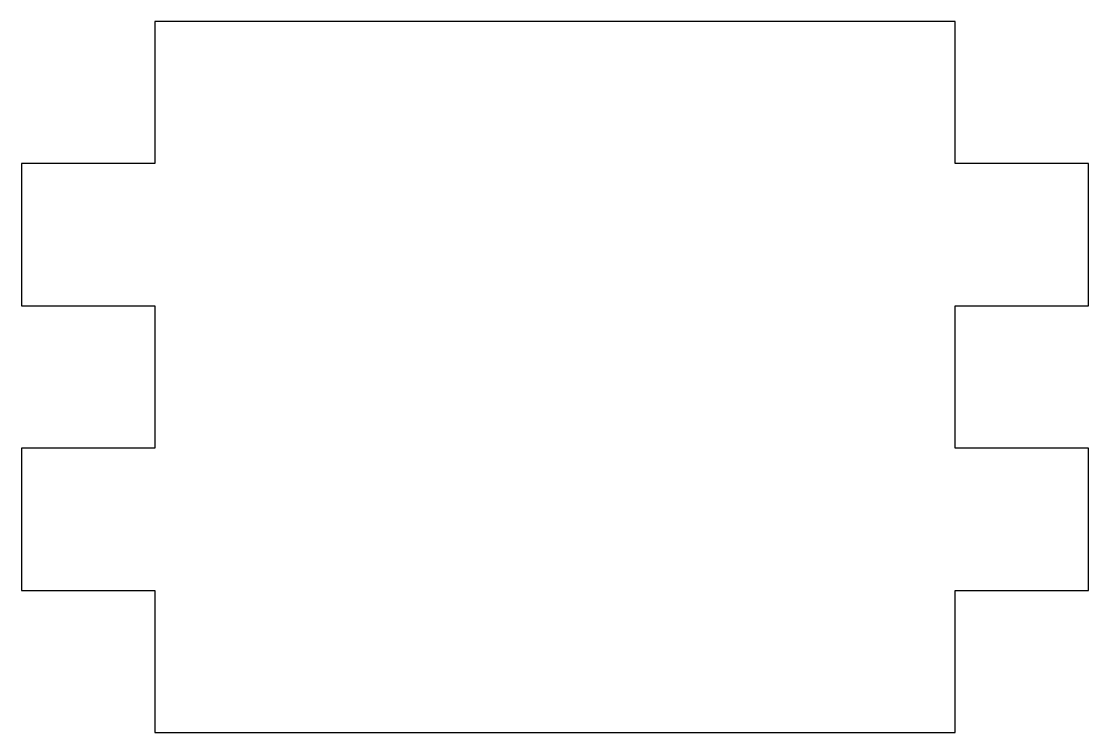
# Model space of a CAD drawing. Header units: millimetres. Extents: x -76 to 76, y -51 to 51.
import ezdxf

# ---------------------------------------------------------------- set-up
doc = ezdxf.new("R2010")
doc.units = ezdxf.units.MM

msp = doc.modelspace()

# ---------------------------------------------------------------- linework, layer by layer
msp.add_lwpolyline([(-76.2, -10.16), (-76.2, -30.48), (-57.15, -30.48), (-57.15, -50.8), (57.15, -50.8), (57.15, -30.48), (76.2, -30.48), (76.2, -10.16), (57.15, -10.16), (57.15, 10.16), (76.2, 10.16), (76.2, 30.48), (57.15, 30.48), (57.15, 50.8), (-57.15, 50.8), (-57.15, 30.48), (-76.2, 30.48), (-76.2, 10.16), (-57.15, 10.16), (-57.15, -10.16)], close=True)

doc.saveas('drawing.dxf')
